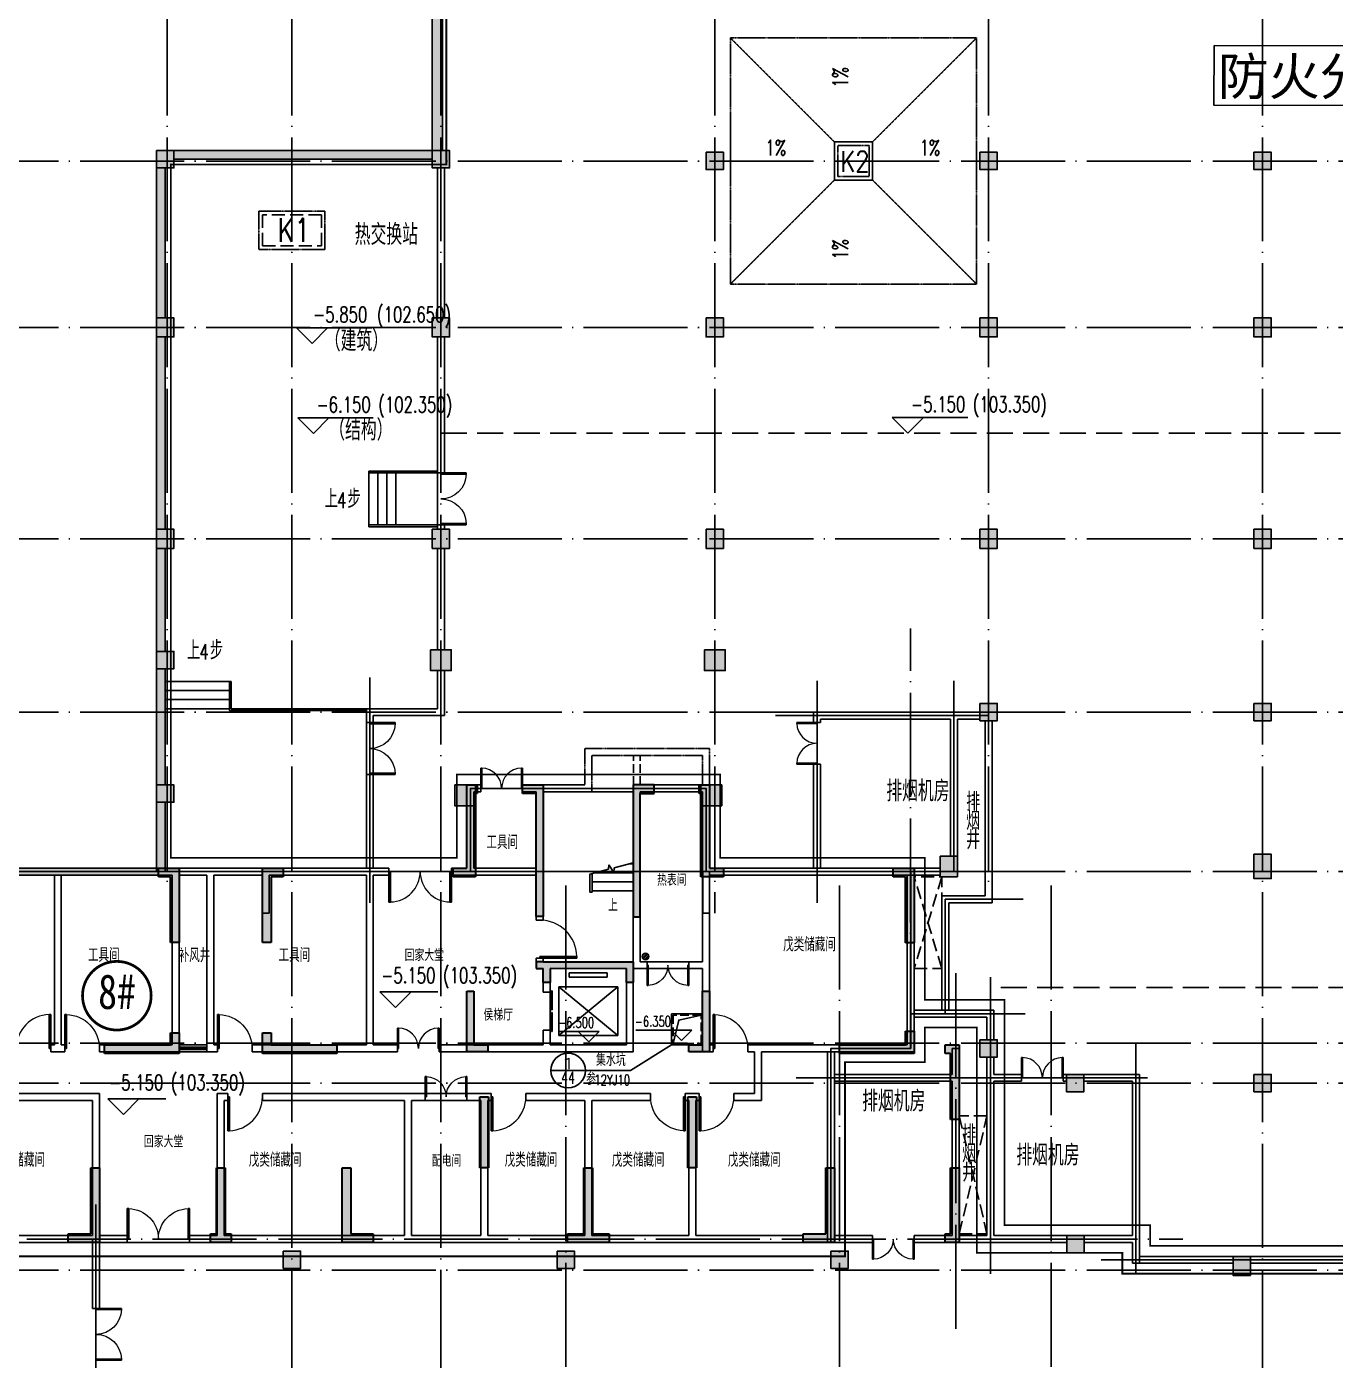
# Model space of a CAD drawing. Extents: x 290727 to 13733020, y 1731457 to 3643100.
# Drawn here: x 515462 to 553212, y 1807224 to 1845699 of the extents above; entities that cross this region are included whole.
import ezdxf
from ezdxf.enums import TextEntityAlignment as Align

# ---------------------------------------------------------------- set-up
doc = ezdxf.new("R2010")
doc.units = 0
doc.header["$LTSCALE"] = 10
doc.linetypes.add('DASH', pattern=[0.35, 0.25, -0.1])
doc.linetypes.add('DOTE', pattern=[2.42, 2, -0.2, 0.02, -0.2])
doc.layers.get('0').update_dxf_attribs({"linetype": 'CONTINUOUS'})
for name, color, linetype in [('-A-车行道路', 8, 'CONTINUOUS'), ('AXIS', 3, 'CONTINUOUS'), ('COLUMN', 9, 'CONTINUOUS'), ('DIM_ELEV', 3, 'CONTINUOUS'), ('DIM_IDEN', 3, 'CONTINUOUS'), ('DIM_SYMB', 3, 'CONTINUOUS'), ('DOTE', 8, 'DOTE'), ('EQUIP_地漏', 7, 'CONTINUOUS'), ('EVTR', 2, 'CONTINUOUS'), ('PUB_HATCH', 8, 'CONTINUOUS'), ('PUB_TEXT', 7, 'CONTINUOUS'), ('STAIR', 2, 'CONTINUOUS'), ('WALL', 255, 'CONTINUOUS'), ('WINDOW', 4, 'CONTINUOUS'), ('主楼楼号', 6, 'CONTINUOUS'), ('作业图', 4, 'CONTINUOUS'), ('回家路线', 4, 'CONTINUOUS'), ('文字', 4, 'CONTINUOUS'), ('防火分区示意线', 4, 'CONTINUOUS'), ('防火分区线', 7, 'CONTINUOUS'), ('防火分区面积', 7, 'CONTINUOUS'), ('集水坑', 181, 'DASH'), ('风井', 211, 'CONTINUOUS')]:
    doc.layers.add(name, color=color, linetype=linetype)
doc.layers.add('DIM_MODI', color=6, linetype='CONTINUOUS', plot=False)
doc.layers.add('S_ConcWall', color=8, linetype='CONTINUOUS', lineweight=35)
doc.layers.add('TEXT', color=7, linetype='CONTINUOUS', lineweight=13)
doc.layers.get('0').off()
doc.styles.add('-黑体', font='simhei.ttf')
doc.styles.add('_HZTXT', font='simplex.shx', dxfattribs={"width": 0.8, "bigfont": 'HZTXT.shx'})
doc.styles.add('_TCH_DIM', font='SIMPLEX', dxfattribs={"bigfont": 'GBCBIG'})
doc.styles.add('_TCH_LABEL', font='COMPLEX', dxfattribs={"bigfont": 'GBCBIG'})
doc.styles.add('HNSJY', font='HNSJY-07', dxfattribs={"width": 0.8, "bigfont": 'HNSJY-HZ'})
doc.styles.add('黑体', font='simhei.ttf', dxfattribs={"width": 0.7})

# ---------------------------------------------------------------- blocks, each defined once
blk = doc.blocks.new('A$C55C93FC2')
at = {"layer": 'DOTE', "linetype": 'DOTE', "ltscale": 150}
for p, q in [((34584.1, 127235.5), (34584.1, 80242.4)), ((38184.1, 127235.5), (38184.1, 12200)), ((42484.1, 127235.5), (42484.1, 12200)), ((50384.1, 127235.5), (50384.1, 79442.4)), ((58284.1, 127235.5), (58284.1, 80242.4)), ((66184.1, 127235.5), (66184.1, 52513.6)), ((10299.5, 101142.4), (107472.3, 101142.4)), ((10299.5, 96342.4), (107472.3, 96342.4)), ((10299.5, 90242.4), (107472.3, 90242.4)), ((10299.5, 85242.4), (107472.3, 85242.4)), ((10299.5, 80642.4), (107484.1, 80642.4)), ((46084.1, 80242.4), (46084.1, 12200)), ((53984.1, 80242.4), (53984.1, 12200)), ((60084.1, 80242.4), (60084.1, 12200)), ((10299.5, 75692.4), (170248.6, 75692.4)), ((10299.5, 74542.4), (107484.1, 74542.4)), ((10299.5, 69142.4), (162348.6, 69142.4))]:
    blk.add_line(p, q, dxfattribs=at)
blk = doc.blocks.new('A$C47EE32D5')
at = {"layer": '集水坑'}
for p, q in [((0, 7100), (3000, 4100)), ((4100, 4100), (7100, 7100)), ((0, 0), (3000, 3000)), ((4100, 3000), (7100, 0))]:
    blk.add_line(p, q, dxfattribs=at)
for points in [[(0, 3000), (0, 7100), (7100, 7100), (7100, 3000)], [(0, 4100), (0, 0), (7100, 0), (7100, 4100)]]:
    blk.add_lwpolyline(points, dxfattribs=at)
at = {"layer": '集水坑', "linetype": 'ByBlock'}
blk.add_lwpolyline([(3000, 4100), (4100, 4100), (4100, 3000), (3000, 3000)], close=True, dxfattribs=at)
at = {"layer": '集水坑', "linetype": 'DASH'}
blk.add_lwpolyline([(3100, 4000), (4000, 4000), (4000, 3100), (3100, 3100)], close=True, dxfattribs=at)
at = {"layer": 'PUB_TEXT', "style": '_TCH_DIM', "width": 0.705882}
for p in [(3392, 5669), (3392, 703)]:
    blk.add_text('1%%%', height=446.2, rotation=90, dxfattribs=at).set_placement(p)
for p in [(1012, 3708), (5456, 3708)]:
    blk.add_text('1%%%', height=446.2, dxfattribs=at).set_placement(p)
at = {"layer": '集水坑', "style": '_HZTXT', "width": 0.8}
blk.add_text('K2', height=600, dxfattribs=at).set_placement((3170, 3237))
blk = doc.blocks.new('A$C45835683')
at = {"layer": '集水坑', "color": 4}
blk.add_lwpolyline([(1100, 1900), (0, 1900), (0, 0), (1100, 0)], close=True, dxfattribs=at)
at = {"layer": '集水坑', "color": 4, "linetype": 'DASH', "ltscale": 150}
blk.add_lwpolyline([(1000, 1800), (100, 1800), (100, 100), (1000, 100)], close=True, dxfattribs=at)
at = {"layer": 'TEXT', "style": '_HZTXT', "width": 0.8}
blk.add_text('K1', height=675, rotation=270, dxfattribs=at).set_placement((221, 1366))
blk = doc.blocks.new('A$C682E2834')
h = blk.add_hatch(color=0)
h.dxf.hatch_style = 1
h.paths.add_polyline_path([(30400, 7900), (30600, 7900), (30600, 7500), (30800, 7500), (30800, 7900), (33000, 7899), (33000, 7500), (33200, 7500), (33200, 7900), (33200, 7900), (33200, 8099), (30600, 8100), (30400, 8100)])
edge = h.paths.add_edge_path(flags=16)
edge.add_line((11800, 7900), (11800, 7500))
h.paths.add_polyline_path([(9600, 7900), (11800, 7900)], flags=17)
h.paths.add_polyline_path([(21425, 250), (21600, 250), (21600, 0), (21175, 0), (21000, 0), (21000, 250), (21175, 250), (21175, 2150), (21425, 2150)])
h.paths.add_polyline_path([(42350, 2149), (42600, 2149), (42600, 0), (42200, 0), (42200, 250), (42350, 250)])
h.paths.add_polyline_path([(42600, 3549), (42350, 3549), (42350, 5450), (42200, 5450), (42200, 5700), (42600, 5700)])
h.paths.add_polyline_path([(40700, 10549), (40700, 10799), (41300, 10799), (41300, 8649), (41050, 8649), (41050, 10549)])
h.paths.add_polyline_path([(39150, 5450), (39150, 5700), (41050, 5700), (41050, 6099), (41300, 6099), (41300, 5450)])
h.paths.add_polyline_path([(35100, 12949), (35100, 13199), (35400, 13199), (35400, 10799), (35800, 10799), (35800, 10549), (35150, 10549), (35150, 12949)])
h.paths.add_polyline_path([(28700, 13200), (28700, 12950), (28650, 12950), (28650, 10550), (28000, 10550), (28000, 10800), (28400, 10800), (28400, 13200)])
h.paths.add_polyline_path([(22750, 8650), (22500, 8650), (22500, 10800), (23100, 10800), (23100, 10550), (22750, 10550)])
h.paths.add_polyline_path([(24650, 5700), (24650, 5450), (22500, 5450), (22500, 6050), (22750, 6050), (22750, 5700)])
h.paths.add_polyline_path([(25700, 250), (25700, 0), (24800, 0), (24800, 2150), (25050, 2150), (25050, 250)])
h.paths.add_polyline_path([(32024, 0), (31300, 0), (31300, 250), (31774, 250), (31775, 2150), (32025, 2150), (32024, 250), (32500, 250), (32500, 0)])
h.paths.add_polyline_path([(29000, 5700), (29000, 5500), (28400, 5500), (28400, 7250), (28600, 7250), (28600, 5700)])
h.paths.add_polyline_path([(34800, 5500), (34800, 5700), (35200, 5700), (35200, 7249), (35400, 7249), (35400, 5500)])
h.paths.add_polyline_path([(30000, 12950), (30000, 13200), (30600, 13200), (30600, 9400), (30400, 9400), (30400, 12950)])
h.paths.add_polyline_path([(33200, 9399), (33400, 9399), (33400, 12949), (33800, 12949), (33800, 13199), (33200, 13199)])
h.paths.add_polyline_path([(38100, 0), (38100, 250), (38750, 250), (38750, 2149), (39000, 2149), (39000, 0)])
h.paths.add_polyline_path([(35025, 2149), (34775, 2149), (34775, 4199), (35025, 4199)])
h.paths.add_polyline_path([(29025, 2150), (28775, 2150), (28775, 4200), (29025, 4200)])
h.paths.add_polyline_path([(1900, 10800), (1900, 10550), (1550, 10550), (1550, 8650), (1300, 8650), (1300, 10800)])
h.paths.add_polyline_path([(3450, 5700), (3450, 5450), (1300, 5450), (1300, 6100), (1550, 6100), (1550, 5700)])
h.paths.add_polyline_path([(20100, 8650), (19850, 8650), (19850, 10550), (19500, 10550), (19500, 10800), (20100, 10800)])
h.paths.add_polyline_path([(13900, 12950), (13900, 13200), (14200, 13200), (14200, 10800), (14600, 10800), (14600, 10550), (13950, 10550), (13950, 12950)])
h.paths.add_polyline_path([(7500, 13200), (7500, 12950), (7450, 12950), (7450, 10550), (6800, 10550), (6800, 10800), (7200, 10800), (7200, 13200)])
h.paths.add_polyline_path([(17950, 5450), (17950, 5700), (19850, 5700), (19850, 6050), (20100, 6050), (20100, 5450)])
h.paths.add_polyline_path([(16900, 0), (16900, 250), (17550, 250), (17550, 2150), (17800, 2150), (17800, 0)])
h.paths.add_polyline_path([(10575, 0), (10100, 0), (10100, 250), (10575, 250), (10575, 2150), (10825, 2150), (10825, 250), (11300, 250), (11300, 0)])
h.paths.add_polyline_path([(400, 5700), (400, 5450), (250, 5450), (250, 3550), (0, 3550), (0, 5700)])
h.paths.add_polyline_path([(400, 250), (400, 0), (0, 0), (0, 2150), (250, 2150), (250, 250)])
h.paths.add_polyline_path([(13600, 5500), (13600, 5700), (14000, 5700), (14000, 7250), (14200, 7250), (14200, 5500)])
h.paths.add_polyline_path([(7800, 5700), (7800, 5500), (7200, 5500), (7200, 7250), (7400, 7250), (7400, 5700)])
h.paths.add_polyline_path([(12600, 13200), (12600, 12950), (12200, 12950), (12200, 9400), (12000, 9400), (12000, 13200)])
h.paths.add_polyline_path([(9200, 9400), (9200, 12950), (8800, 12950), (8800, 13200), (9400, 13200), (9400, 9400)])
h.paths.add_polyline_path([(4500, 250), (4500, 0), (3600, 0), (3600, 2150), (3850, 2150), (3850, 250)])
h.paths.add_polyline_path([(7825, 2150), (7575, 2150), (7575, 4200), (7825, 4200)])
h.paths.add_polyline_path([(13825, 2150), (13575, 2150), (13575, 4200), (13825, 4200)])
edge = h.paths.add_edge_path()
edge.add_line((12000, 8100), (12200, 8100))
edge.add_line((12200, 8100), (12200, 7900))
edge.add_line((12200, 7900), (12000, 7900))
edge.add_line((9400, 8100), (9200, 8100))
edge.add_line((9200, 8100), (9200, 7900))
edge.add_line((9200, 7900), (9400, 7900))
edge.add_line((9400, 7900), (9400, 7500))
edge.add_line((9400, 7500), (9600, 7500))
edge.add_line((9600, 7500), (9600, 7900))
edge.add_line((12000, 8100), (9400, 8100))
edge.add_line((11800, 7500), (12000, 7500))
edge.add_line((12000, 7500), (12000, 7900))
at = {"layer": 'S_ConcWall', "color": 0, "lineweight": 35, "ltscale": 1}
for p, q in [((28400, 10800), (28400, 13200)), ((28400, 13200), (28700, 13200)), ((28700, 13200), (28700, 12950)), ((30000, 13200), (30600, 13200)), ((30000, 12950), (30000, 13200)), ((30600, 13200), (30600, 9400)), ((33800, 13199), (33200, 13199)), ((33200, 13199), (33200, 9399)), ((33800, 12949), (33800, 13199)), ((35100, 13199), (35400, 13199)), ((35100, 12949), (35100, 13199)), ((35400, 13199), (35400, 10799)), ((28700, 12950), (28650, 12950)), ((28650, 12950), (28650, 10550)), ((30400, 12950), (30000, 12950)), ((30400, 9400), (30400, 12950)), ((33400, 9399), (33400, 12949)), ((33400, 12949), (33800, 12949)), ((35150, 12949), (35100, 12949)), ((35150, 10549), (35150, 12949)), ((19500, 10550), (19500, 10800)), ((19500, 10800), (20100, 10800)), ((20100, 10800), (20100, 8650)), ((22500, 8650), (22500, 10800)), ((22500, 10800), (23100, 10800)), ((23100, 10800), (23100, 10550)), ((28000, 10550), (28000, 10800)), ((28000, 10800), (28400, 10800)), ((35400, 10799), (35800, 10799)), ((35800, 10799), (35800, 10549)), ((40700, 10799), (41300, 10799)), ((40700, 10549), (40700, 10799)), ((41300, 10799), (41300, 8649)), ((19850, 10550), (19500, 10550)), ((19850, 8650), (19850, 10550)), ((23100, 10550), (22750, 10550)), ((22750, 10550), (22750, 8650)), ((28650, 10550), (28000, 10550)), ((35800, 10549), (35150, 10549)), ((41050, 10549), (40700, 10549)), ((41050, 8649), (41050, 10549)), ((30600, 9400), (30400, 9400)), ((33200, 9399), (33400, 9399)), ((20100, 8650), (19850, 8650)), ((22750, 8650), (22500, 8650)), ((41300, 8649), (41050, 8649)), ((30600, 8100), (33200, 8099)), ((33200, 8099), (33200, 7900)), ((30600, 7500), (30600, 7900)), ((33000, 7899), (30800, 7900)), ((30800, 7900), (30800, 7500)), ((33000, 7500), (33000, 7899)), ((33200, 7900), (33200, 7500)), ((30800, 7500), (30600, 7500)), ((33200, 7500), (33000, 7500)), ((28400, 5500), (28400, 7250)), ((28400, 7250), (28600, 7250)), ((28600, 7250), (28600, 5700)), ((35200, 5700), (35200, 7249)), ((35200, 7249), (35400, 7249)), ((35400, 7249), (35400, 5500)), ((19850, 5700), (19850, 6050)), ((19850, 6050), (20100, 6050)), ((20100, 6050), (20100, 5450)), ((22500, 5450), (22500, 6050)), ((22500, 6050), (22750, 6050)), ((22750, 6050), (22750, 5700)), ((41050, 5700), (41050, 6099)), ((41050, 6099), (41300, 6099)), ((41300, 6099), (41300, 5450)), ((17950, 5700), (19850, 5700)), ((17950, 5450), (17950, 5700)), ((20100, 5450), (17950, 5450)), ((24650, 5450), (22500, 5450)), ((22750, 5700), (24650, 5700)), ((24650, 5700), (24650, 5450)), ((29000, 5500), (28400, 5500)), ((28600, 5700), (29000, 5700)), ((29000, 5700), (29000, 5500)), ((34800, 5700), (35200, 5700)), ((34800, 5500), (34800, 5700)), ((35400, 5500), (34800, 5500)), ((39150, 5700), (41050, 5700)), ((39150, 5450), (39150, 5700)), ((41300, 5450), (39150, 5450)), ((42200, 5450), (42200, 5700)), ((42200, 5700), (42600, 5700)), ((42350, 5450), (42200, 5450)), ((42350, 3549), (42350, 5450)), ((42600, 5700), (42600, 3549)), ((28775, 2150), (28775, 4200)), ((28775, 4200), (29025, 4200)), ((29025, 4200), (29025, 2150)), ((34775, 2149), (34775, 4199)), ((34775, 4199), (35025, 4199)), ((35025, 4199), (35025, 2149)), ((42600, 3549), (42350, 3549)), ((17550, 250), (17550, 2150)), ((17550, 2150), (17800, 2150)), ((17800, 2150), (17800, 0)), ((21175, 250), (21175, 2150)), ((21175, 2150), (21425, 2150)), ((21425, 2150), (21425, 250)), ((24800, 0), (24800, 2150)), ((24800, 2150), (25050, 2150)), ((25050, 2150), (25050, 250)), ((29025, 2150), (28775, 2150)), ((31774, 250), (31775, 2150)), ((31775, 2150), (32025, 2150)), ((32025, 2150), (32024, 250)), ((35025, 2149), (34775, 2149)), ((38750, 250), (38750, 2149)), ((38750, 2149), (39000, 2149)), ((39000, 2149), (39000, 0)), ((42350, 250), (42350, 2149)), ((42350, 2149), (42600, 2149)), ((42600, 2149), (42600, 0)), ((16900, 250), (17550, 250)), ((16900, 0), (16900, 250)), ((17800, 0), (16900, 0)), ((21000, 0), (21000, 250)), ((21000, 250), (21175, 250)), ((21175, 0), (21000, 0)), ((21600, 0), (21175, 0)), ((21425, 250), (21600, 250)), ((21600, 250), (21600, 0)), ((25700, 0), (24800, 0)), ((25050, 250), (25700, 250)), ((25700, 250), (25700, 0)), ((31300, 0), (31300, 250)), ((31300, 250), (31774, 250)), ((32024, 0), (31300, 0)), ((32024, 250), (32500, 250)), ((32500, 0), (32024, 0)), ((32500, 250), (32500, 0)), ((38100, 250), (38750, 250)), ((38100, 0), (38100, 250)), ((39000, 0), (38100, 0)), ((42200, 0), (42200, 250)), ((42200, 250), (42350, 250)), ((42600, 0), (42200, 0))]:
    blk.add_line(p, q, dxfattribs=at)
at = {"layer": 'S_ConcWall', "color": 0}
for p, q in [((30600, 8100), (30400, 8100)), ((30400, 8100), (30400, 7900)), ((30400, 7900), (30600, 7900))]:
    blk.add_line(p, q, dxfattribs=at)
blk = doc.blocks.new('A$C71BC4E5A')
at = {"layer": 'DIM_SYMB'}
blk.add_lwpolyline([(-525, 2010, 0, 0, 0), (-525, 2360, 80, 0, 0), (-525, 2660, 0, 0, 0)], format="xyseb", dxfattribs=at)
at = {"layer": 'STAIR'}
for p, q in [((-612, 2767), (-1150, 2625)), ((-611, 2894), (-612, 2767)), ((-458, 2673), (-611, 2894)), ((-457, 2808), (-458, 2673)), ((100, 2955), (-457, 2808)), ((-33, 2920), (100, 2920)), ((100, 2140), (100, 2955)), ((-1150, 2140), (-1150, 2625)), ((-1150, 2110), (-1150, 2625)), ((-1090, 2110), (-1090, 2641)), ((-1090, 2400), (100, 2400)), ((-1017, 2660), (100, 2660)), ((-1150, 2110), (-1090, 2110)), ((-1090, 2140), (100, 2140))]:
    blk.add_line(p, q, dxfattribs=at)
at = {"layer": 'PUB_TEXT', "style": '_TCH_DIM'}
blk.add_text('上', height=357, dxfattribs=at).set_placement((-629, 1555))
blk = doc.blocks.new('$TwtSys$00000141')
for p, q in [((-94, 8), (-10, 92)), ((-94, 8), (-10, 92)), ((-87, -35), (35, 87)), ((-87, -35), (35, 87)), ((-66, -66), (66, 66)), ((-66, -66), (66, 66)), ((-32, -87), (88, 33)), ((-32, -87), (88, 33)), ((11, -92), (92, -11)), ((11, -92), (92, -11))]:
    blk.add_line(p, q)
blk.add_circle((0, 0), 94)
blk.add_circle((0, 0), 94)
blk = doc.blocks.new('$DorLib2D$00000127')
at = {"color": 0, "linetype": 'Continuous'}
for p, q in [((-0.033, 0.795, -93.75), (-0.533, 0.795, -93.75)), ((-0.533, 0.795, -93.75), (-0.533, 0.69, -93.75)), ((-0.033, 0.795, -93.75), (-0.033, 0.69, -93.75)), ((0.033, 0.795, -93.75), (0.033, 0.69, -93.75)), ((0.533, 0.795, -93.75), (0.033, 0.795, -93.75)), ((0.533, 0.795, -93.75), (0.533, 0.69, -93.75)), ((-0.033, 0.69, -93.75), (-0.533, 0.69, -93.75)), ((0.5, 0.5, -93.75), (-0.5, 0.5, -93.75)), ((0.533, 0.69, -93.75), (0.033, 0.69, -93.75))]:
    blk.add_line(p, q, dxfattribs=at)
blk = doc.blocks.new('$DorLib2D$00000002')
for p, q in [((-0.5, 0), (-0.5, 0.4875)), ((-0.475, 0.4875), (-0.5, 0.4875)), ((-0.475, 0), (-0.475, 0.4875)), ((0.475, 0), (0.475, 0.4875)), ((0.475, 0.4875), (0.5, 0.4875)), ((0.5, 0), (0.5, 0.4875)), ((-0.5, 0), (-0.475, 0)), ((0.5, 0), (0.475, 0))]:
    blk.add_line(p, q)
at = {"lineweight": 13}
for centre, start, end in [((-0.4875, 0), 0, 88.53072), ((0.4875, 0), 91.46928, 180)]:
    blk.add_arc(centre, 0.4875, start, end, dxfattribs=at)
blk = doc.blocks.new('$DorLib2D$00000001')
for p, q in [((0.45, 0.975), (0.5, 0.975)), ((0.45, 0), (0.45, 0.975)), ((0.5, 0), (0.5, 0.975)), ((0.5, 0), (0.45, 0))]:
    blk.add_line(p, q)
at = {"lineweight": 13}
blk.add_arc((0.475, 0), 0.975, 91.4693, 180, dxfattribs=at)
blk = doc.blocks.new('$WINLIB2D$00000039')
at = {"color": 0}
for points in [[(-0.5, 0.5), (-0.5, -0.5)], [(0.5, 0.5), (-0.5, 0.5)], [(0.5, -0.5), (0.5, 0.5)], [(-0.5, 0.167), (0.5, 0.167)], [(-0.452, -0.167), (-0.5, 0.084)], [(-0.384, -0.167), (-0.448, 0.167)], [(-0.316, -0.167), (-0.38, 0.167)], [(-0.248, -0.167), (-0.312, 0.167)], [(-0.18, -0.167), (-0.244, 0.167)], [(-0.112, -0.167), (-0.176, 0.167)], [(-0.044, -0.167), (-0.108, 0.167)], [(0.024, -0.167), (-0.04, 0.167)], [(0.092, -0.167), (0.028, 0.167)], [(0.16, -0.167), (0.096, 0.167)], [(0.228, -0.167), (0.164, 0.167)], [(0.296, -0.167), (0.232, 0.167)], [(0.364, -0.167), (0.3, 0.167)], [(0.432, -0.167), (0.368, 0.167)], [(0.5, -0.167), (0.436, 0.167)], [(-0.5, -0.167), (0.5, -0.167)], [(0.5, -0.5), (-0.5, -0.5)]]:
    blk.add_lwpolyline(points, dxfattribs=at)
blk = doc.blocks.new('A$C26CF02E8')
at = {"layer": '风井', "linetype": 'DASH', "ltscale": 150}
for p, q in [((51315, 78715), (50515, 81365)), ((51315, 81365), (50515, 78715)), ((51815, 74465), (52615, 71065)), ((51815, 71065), (52615, 74465))]:
    blk.add_line(p, q, dxfattribs=at)
at = {"layer": '风井', "linetype": 'DASH', "ltscale": 150, "flags": 128}
for points in [[(50515, 78715), (51315, 78715), (51315, 81365), (50515, 81365)], [(51815, 71065), (52615, 71065), (52615, 74465), (51815, 74465)]]:
    blk.add_lwpolyline(points, close=True, dxfattribs=at)
blk = doc.blocks.new('_FZH')
blk.add_lwpolyline([(-0.5, -0.5), (0.5, -0.5), (0.5, 0.5), (-0.5, 0.5)], close=True)
at = {"layer": 'PUB_HATCH'}
blk.add_solid([(-0.5, -0.5), (0.5, -0.5), (-0.5, 0.5), (0.5, 0.5)], dxfattribs=at)
blk = doc.blocks.new('车库建筑作业图')
h = blk.add_hatch(color=256)
h.dxf.hatch_style = 1
h.paths.add_polyline_path([(514362, 2207180), (519262, 2207180), (519262, 2206980), (514362, 2206980)])
h.paths.add_polyline_path([(512362, 2209580), (513662, 2209580), (513662, 2209380), (512362, 2209380)])
h.paths.add_polyline_path([(511762, 2210430), (506962, 2210430), (506962, 2210630), (511762, 2210630)])
h.paths.add_polyline_path([(511962, 2210630), (511762, 2210630), (511762, 2209580), (511962, 2209580)])
h.paths.add_polyline_path([(507162, 2210430), (506962, 2210430), (506962, 2209580), (507162, 2209580)])
h.paths.add_polyline_path([(501662, 2207180), (506562, 2207180), (506562, 2206980), (501662, 2206980)])
h.paths.add_polyline_path([(501062, 2205030), (501262, 2205030), (501262, 2202480), (501062, 2202480)])
at = {"layer": 'PUB_HATCH', "linetype": 'Continuous'}
for points in [[(527162, 2227880), (527462, 2227880), (527462, 2232130), (527162, 2232130)], [(519712, 2227880), (519712, 2227630), (527162, 2227630), (527162, 2227880)], [(519212, 2223055), (519462, 2223055), (519462, 2227380), (519212, 2227380)], [(519212, 2216955), (519462, 2216955), (519462, 2222505), (519212, 2222505)], [(519212, 2213230), (519212, 2213430), (519462, 2213430), (519462, 2216405), (519212, 2216405), (519212, 2213230)], [(519212, 2209330), (519212, 2209580), (519462, 2209580), (519462, 2212930), (519212, 2212930), (519212, 2213230), (519212, 2213230), (519212, 2209330)], [(519462, 2209080), (519212, 2209080), (519212, 2209330), (519212, 2209330), (519212, 2207080), (519462, 2207080)]]:
    blk.add_hatch(color=256, dxfattribs=at).paths.add_polyline_path(points)
at = {"layer": '-A-车行道路', "linetype": 'DASH', "ltscale": 300}
for points in [[(527412, 2219730), (585712, 2219730)], [(543562, 2203737), (585712, 2203737)]]:
    blk.add_lwpolyline(points, dxfattribs=at)
for points in [[(514362, 2207180), (519262, 2207180), (519262, 2206980), (514362, 2206980)], [(534062, 2202980), (534062, 2202080), (534962, 2202080), (534962, 2202980)]]:
    blk.add_lwpolyline(points, close=True)
blk.add_lwpolyline([(534917, 2202935), (534274, 2202796), (534107, 2202125)])
at = {"layer": 'AXIS'}
blk.add_line((543716, 2207080), (545216, 2207080), dxfattribs=at)
at = {"layer": 'DIM_ELEV'}
for p, q in [((523694, 2222319), (523244, 2222769)), ((523244, 2222769), (525419, 2222769)), ((523694, 2222319), (524144, 2222769)), ((523732, 2219721), (523282, 2220171)), ((523282, 2220171), (525457, 2220171)), ((523732, 2219721), (524182, 2220171)), ((540883, 2219730), (540433, 2220180)), ((540433, 2220180), (542608, 2220180)), ((540883, 2219730), (541333, 2220180)), ((526103, 2203162), (525653, 2203612)), ((525653, 2203612), (527325, 2203612)), ((526103, 2203162), (526553, 2203612)), ((531975, 2202470), (530820, 2202470)), ((531675, 2202170), (531375, 2202470)), ((531675, 2202170), (531975, 2202470)), ((534652, 2202504), (533034, 2202504)), ((534352, 2202204), (534052, 2202504)), ((534352, 2202204), (534652, 2202504)), ((518252, 2200071), (517802, 2200521)), ((517802, 2200521), (519474, 2200521)), ((518252, 2200071), (518702, 2200521))]:
    blk.add_line(p, q, dxfattribs=at)
at = {"layer": 'DIM_IDEN'}
for p, q in [((534062, 2202080), (532883, 2201340)), ((531579, 2201340), (530579, 2201340)), ((532883, 2201340), (531579, 2201340))]:
    blk.add_line(p, q, dxfattribs=at)
for centre, radius in [((534062, 2202080), 0), ((531079, 2201340), 500)]:
    blk.add_circle(centre, radius, dxfattribs=at)
at = {"layer": 'DIM_MODI', "linetype": 'Continuous'}
for p, q in [((527162, 2227880), (527162, 2236130)), ((519212, 2207180), (519212, 2227880)), ((519212, 2227880), (527162, 2227880)), ((513962, 2207180), (519212, 2207180))]:
    blk.add_line(p, q, dxfattribs=at)
at = {"layer": 'DIM_SYMB', "linetype": 'Continuous'}
for points in [[(525162, 2217830, 0, 0, 0), (525662, 2217830, 120, 0, 0), (526112, 2217830, 0, 0, 0)], [(520562, 2213038, 0, 0, 0), (520562, 2212230, 120, 0, 0), (520562, 2211780, 0, 0, 0)]]:
    blk.add_lwpolyline(points, format="xyseb", dxfattribs=at)
at = {"layer": 'DOTE', "ltscale": 150}
for p, q in [((540962, 2201980), (540962, 2214091)), ((500179, 2207080), (545394, 2207080)), ((542262, 2193887), (542262, 2204223)), ((497313, 2196480), (548818, 2196480))]:
    blk.add_line(p, q, dxfattribs=at)
at = {"layer": 'DOTE', "linetype": 'Continuous', "ltscale": 150}
for p, q in [((525361, 2206180), (525361, 2212680)), ((538262, 2206180), (538262, 2212580)), ((542212, 2207080), (542212, 2212580)), ((543212, 2211580), (537062, 2211580)), ((544212, 2206280), (541962, 2206280)), ((541962, 2202980), (541962, 2206280)), ((543262, 2195480), (543262, 2204035)), ((544262, 2202980), (540962, 2202980)), ((547462, 2195480), (547462, 2202130)), ((547794, 2201130), (537662, 2201130)), ((517462, 2190980), (517462, 2197480)), ((583661, 2195880), (546462, 2195880))]:
    blk.add_line(p, q, dxfattribs=at)
at = {"layer": 'EVTR'}
for p, q in [((531112, 2204155), (531112, 2204030)), ((532212, 2204155), (531112, 2204155)), ((531112, 2204030), (532212, 2204030)), ((532212, 2204030), (532212, 2204155)), ((532512, 2203755), (530812, 2203755)), ((530812, 2203755), (530812, 2202355)), ((532512, 2203755), (530812, 2202355)), ((530812, 2203755), (532512, 2202355)), ((532512, 2202355), (532512, 2203755)), ((530812, 2202355), (532512, 2202355))]:
    blk.add_line(p, q, dxfattribs=at)
at = {"layer": 'STAIR'}
for p, q in [((525332, 2218630), (525332, 2217030)), ((525332, 2218580), (525332, 2217080)), ((525592, 2218580), (525592, 2217080)), ((525852, 2218580), (525852, 2217080)), ((526112, 2218580), (526112, 2217080)), ((521312, 2212560), (519462, 2212560)), ((521362, 2212560), (519462, 2212560)), ((521312, 2212300), (519462, 2212300)), ((521312, 2212040), (519462, 2212040)), ((521312, 2211780), (519462, 2211780))]:
    blk.add_line(p, q, dxfattribs=at)
at = {"layer": 'STAIR', "flags": 128}
for points in [[(527312, 2218630), (525332, 2218630)], [(527312, 2218580), (525332, 2218580)], [(527312, 2217080), (525332, 2217080)], [(527312, 2217030), (525332, 2217030)], [(525261, 2211730), (521312, 2211730), (521312, 2212560)], [(525261, 2211780), (521362, 2211780), (521362, 2212560)]]:
    blk.add_lwpolyline(points, dxfattribs=at)
at = {"layer": 'WALL', "linetype": 'Continuous'}
for p, q in [((527162, 2232130), (527162, 2227880)), ((527462, 2232130), (527462, 2227880)), ((527162, 2227880), (519712, 2227880)), ((519212, 2227380), (519212, 2223055)), ((519462, 2227380), (519462, 2223055)), ((527162, 2227630), (519712, 2227630)), ((527312, 2227380), (527312, 2223055)), ((527512, 2227380), (527512, 2223055)), ((519212, 2222505), (519212, 2216955)), ((519462, 2222505), (519462, 2216955)), ((527312, 2222505), (527312, 2218580)), ((527512, 2218580), (527512, 2222505)), ((527312, 2218580), (527512, 2218580)), ((527512, 2217080), (527312, 2217080)), ((527312, 2217080), (527312, 2216955)), ((527512, 2216955), (527512, 2217080)), ((519212, 2216405), (519212, 2213230)), ((519462, 2216405), (519462, 2213430)), ((527312, 2216405), (527312, 2213480)), ((527512, 2216405), (527512, 2213480)), ((519212, 2213230), (519212, 2209330)), ((519462, 2212930), (519462, 2209580)), ((527312, 2212880), (527312, 2211780)), ((527512, 2212880), (527512, 2211580)), ((525261, 2211780), (525261, 2211380)), ((527312, 2211780), (525261, 2211780)), ((525461, 2211380), (525461, 2211580)), ((527512, 2211580), (525461, 2211580)), ((538162, 2211680), (538162, 2211380)), ((538162, 2211680), (542212, 2211680)), ((542212, 2211680), (542962, 2211680)), ((525261, 2211380), (525461, 2211380)), ((538162, 2211380), (538362, 2211380)), ((538362, 2211380), (538362, 2211480)), ((538362, 2211480), (542112, 2211480)), ((542112, 2211480), (542112, 2207529)), ((542312, 2211480), (542312, 2207529)), ((542312, 2211480), (542962, 2211480)), ((543112, 2211430), (543112, 2206380)), ((543312, 2211430), (543312, 2206180)), ((538362, 2210180), (538162, 2210180)), ((538162, 2210180), (538162, 2207180)), ((538362, 2207180), (538362, 2210180)), ((525461, 2209880), (525261, 2209880)), ((525261, 2209880), (525261, 2207180)), ((525461, 2207180), (525461, 2209880)), ((519212, 2209330), (519212, 2207080)), ((519462, 2209080), (519462, 2207080)), ((519462, 2207080), (519212, 2207080)), ((525261, 2207180), (525461, 2207180)), ((534963, 2207080), (534963, 2205880)), ((535163, 2207080), (534963, 2207080)), ((535163, 2207080), (535163, 2205880)), ((538162, 2207180), (538362, 2207180)), ((541812, 2207180), (540962, 2207180)), ((540962, 2206980), (540962, 2207180)), ((541812, 2206980), (540962, 2206980)), ((543112, 2206380), (541862, 2206380)), ((541862, 2206380), (541862, 2203080)), ((543312, 2206180), (542062, 2206180)), ((542062, 2206180), (542062, 2203080)), ((535163, 2205880), (534963, 2205880)), ((541062, 2203080), (541962, 2203080)), ((541062, 2203080), (541062, 2202880)), ((541962, 2203080), (543362, 2203080)), ((543362, 2203080), (543362, 2202230)), ((541062, 2202880), (541962, 2202880)), ((541962, 2202880), (543162, 2202880)), ((543162, 2202880), (543162, 2202230)), ((542162, 2201980), (542162, 2201230)), ((542362, 2201980), (542162, 2201980)), ((542362, 2201980), (542362, 2201130)), ((538562, 2201880), (538562, 2201130)), ((538762, 2201880), (538562, 2201880)), ((538762, 2201880), (538762, 2201230)), ((543162, 2201730), (543162, 2201130)), ((543362, 2201730), (543362, 2201230)), ((538762, 2201230), (542162, 2201230)), ((544162, 2201230), (543362, 2201230)), ((544162, 2201030), (544162, 2201230)), ((545462, 2201230), (545362, 2201230)), ((545362, 2201230), (545362, 2201030)), ((545962, 2201230), (547562, 2201230)), ((547562, 2201230), (547562, 2196480)), ((538562, 2201130), (538562, 2196380)), ((538762, 2201030), (542162, 2201030)), ((538762, 2201030), (538762, 2196580)), ((542162, 2201030), (542162, 2196580)), ((542362, 2201130), (542362, 2196580)), ((543162, 2201130), (543162, 2196580)), ((543362, 2201030), (544162, 2201030)), ((543362, 2201030), (543362, 2196580)), ((545362, 2201030), (545462, 2201030)), ((545962, 2201030), (547362, 2201030)), ((547362, 2201030), (547362, 2196580)), ((539862, 2196580), (538762, 2196580)), ((539862, 2196380), (539862, 2196580)), ((542162, 2196580), (541062, 2196580)), ((541062, 2196580), (541062, 2196380)), ((542362, 2196580), (543162, 2196580)), ((543362, 2196580), (545466, 2196580)), ((545966, 2196580), (547362, 2196580)), ((517362, 2196480), (517362, 2194480)), ((517562, 2196480), (517362, 2196480)), ((517562, 2194480), (517562, 2196480)), ((538562, 2196380), (539862, 2196380)), ((541062, 2196380), (542262, 2196380)), ((542262, 2196380), (543262, 2196380)), ((543262, 2196380), (545466, 2196380)), ((545966, 2196380), (547362, 2196380)), ((547362, 2196380), (547362, 2195780)), ((547562, 2196480), (547562, 2195780)), ((547562, 2195780), (547362, 2195780)), ((550262, 2195980), (547562, 2195980)), ((550262, 2195780), (547562, 2195780)), ((555762, 2195980), (550762, 2195980)), ((555762, 2195780), (550762, 2195780)), ((517362, 2194480), (517562, 2194480))]:
    blk.add_line(p, q, dxfattribs=at)
at = {"layer": 'WALL', "linetype": 'DASH'}
for p, q in [((531562, 2210630), (531562, 2209580)), ((535162, 2210630), (531562, 2210630)), ((531762, 2210430), (531762, 2209580)), ((534962, 2210430), (531762, 2210430)), ((534962, 2209580), (534962, 2210430)), ((535162, 2209480), (535162, 2210630))]:
    blk.add_line(p, q, dxfattribs=at)
at = {"layer": 'WALL'}
for p, q in [((528162, 2207180), (528162, 2209580)), ((528563, 2209580), (528162, 2209580)), ((528362, 2207180), (528362, 2209380)), ((528362, 2209380), (528563, 2209380)), ((528563, 2209380), (528563, 2209580)), ((530262, 2209580), (529763, 2209580)), ((529763, 2209580), (529763, 2209380)), ((529763, 2209380), (530162, 2209380)), ((530162, 2209380), (530162, 2207180)), ((531562, 2209580), (530262, 2209580)), ((530362, 2209380), (530362, 2207080)), ((531662, 2209380), (530362, 2209380)), ((531662, 2209380), (531762, 2209380)), ((531762, 2209380), (531762, 2209580)), ((533062, 2209580), (532962, 2209580)), ((532962, 2209580), (532962, 2209380)), ((532962, 2209380), (532962, 2204480)), ((533062, 2209580), (534962, 2209580)), ((533162, 2209380), (533162, 2204480)), ((533162, 2209380), (534962, 2209380)), ((534962, 2209380), (534962, 2207080)), ((535162, 2209480), (535162, 2207180)), ((516262, 2206980), (513762, 2206980)), ((516362, 2207180), (513962, 2207180)), ((516262, 2202080), (516262, 2206980)), ((519762, 2207180), (516362, 2207180)), ((519662, 2206980), (516462, 2206980)), ((516462, 2202080), (516462, 2206980)), ((519662, 2206980), (519662, 2202080)), ((519762, 2207180), (520762, 2207180)), ((519862, 2206980), (519862, 2202080)), ((519862, 2206980), (520662, 2206980)), ((520662, 2206980), (520662, 2202080)), ((522362, 2207180), (520762, 2207180)), ((520862, 2206980), (520862, 2202080)), ((522262, 2206980), (520862, 2206980)), ((522262, 2205880), (522262, 2206980)), ((522362, 2207180), (525362, 2207180)), ((522462, 2205880), (522462, 2206980)), ((522462, 2206980), (525262, 2206980)), ((525262, 2202080), (525262, 2206980)), ((525913, 2207180), (525362, 2207180)), ((525462, 2206980), (525913, 2206980)), ((525462, 2202080), (525462, 2206980)), ((525913, 2206980), (525913, 2207180)), ((528162, 2207180), (527713, 2207180)), ((527713, 2207180), (527713, 2206980)), ((527713, 2206980), (528262, 2206980)), ((528262, 2206980), (530162, 2206980)), ((528362, 2207180), (530162, 2207180)), ((530162, 2206980), (530162, 2205680)), ((530362, 2205680), (530362, 2207080)), ((534962, 2207080), (534962, 2204480)), ((535162, 2207180), (540962, 2207180)), ((535162, 2206980), (540962, 2206980)), ((535162, 2206980), (535162, 2204380)), ((540862, 2206980), (540862, 2202980)), ((541062, 2206980), (540862, 2206980)), ((540962, 2207180), (540962, 2206980)), ((541062, 2206980), (541062, 2202980)), ((522262, 2205880), (522462, 2205880)), ((530162, 2205680), (530362, 2205680)), ((530362, 2204580), (530162, 2204580)), ((530162, 2204580), (530162, 2204280)), ((530162, 2204280), (530362, 2204280)), ((530362, 2204480), (530362, 2204580)), ((530362, 2204480), (530462, 2204480)), ((530362, 2204280), (530362, 2203605)), ((530462, 2204480), (532862, 2204480)), ((530562, 2203605), (530562, 2204280)), ((530562, 2204280), (532762, 2204280)), ((532762, 2204280), (532762, 2202080)), ((532862, 2204480), (532962, 2204480)), ((532962, 2204280), (532962, 2201880)), ((532962, 2204280), (533062, 2204280)), ((533062, 2204280), (533362, 2204280)), ((533362, 2204480), (533162, 2204480)), ((533362, 2204280), (533362, 2204480)), ((534962, 2204480), (534562, 2204480)), ((534562, 2204480), (534562, 2204280)), ((534562, 2204280), (534962, 2204280)), ((534962, 2201880), (534962, 2204280)), ((535162, 2202080), (535162, 2204380)), ((530362, 2203605), (530562, 2203605)), ((540863, 2202980), (540862, 2202080)), ((541063, 2202980), (541062, 2201880)), ((530562, 2202505), (530362, 2202505)), ((530362, 2202505), (530362, 2202080)), ((530562, 2202080), (530562, 2202505)), ((516262, 2202080), (516162, 2202080)), ((516162, 2202080), (516162, 2201880)), ((516562, 2202080), (516462, 2202080)), ((516562, 2201880), (516562, 2202080)), ((519662, 2202080), (517562, 2202080)), ((517562, 2202080), (517562, 2201880)), ((519862, 2201880), (519862, 2202080)), ((520662, 2202080), (520662, 2201880)), ((520963, 2202080), (520862, 2202080)), ((520963, 2201880), (520963, 2202080)), ((525262, 2202080), (521963, 2202080)), ((521963, 2202080), (521963, 2201880)), ((526162, 2202080), (525462, 2202080)), ((526162, 2201880), (526162, 2202080)), ((530362, 2202080), (527362, 2202080)), ((527362, 2202080), (527362, 2201880)), ((530562, 2202080), (532762, 2202080)), ((535262, 2202080), (535162, 2202080)), ((535262, 2201880), (535262, 2202080)), ((536562, 2202080), (536262, 2202080)), ((536262, 2202080), (536262, 2201880)), ((536562, 2202080), (538662, 2202080)), ((538662, 2202080), (540862, 2202080)), ((516162, 2201880), (516362, 2201880)), ((516362, 2201880), (516562, 2201880)), ((517562, 2201880), (519762, 2201880)), ((519762, 2201880), (519862, 2201880)), ((520662, 2201880), (520762, 2201880)), ((520762, 2201880), (520963, 2201880)), ((521963, 2201880), (525362, 2201880)), ((525362, 2201880), (526162, 2201880)), ((527362, 2201880), (530462, 2201880)), ((530462, 2201880), (532962, 2201880)), ((534962, 2201880), (535262, 2201880)), ((536262, 2201880), (536462, 2201880)), ((536462, 2201880), (536462, 2200680)), ((536662, 2201880), (536662, 2200480)), ((536662, 2201880), (538562, 2201880)), ((538562, 2196480), (538562, 2201880)), ((538762, 2201880), (541062, 2201880)), ((538762, 2196480), (538762, 2201880)), ((517562, 2200680), (514662, 2200680)), ((514662, 2200480), (517362, 2200480)), ((517362, 2196580), (517362, 2200480)), ((517562, 2196580), (517562, 2200680)), ((520962, 2196580), (520962, 2200680)), ((521262, 2200680), (520962, 2200680)), ((521162, 2196580), (521162, 2200480)), ((521162, 2200480), (521262, 2200480)), ((521262, 2200480), (521262, 2200680)), ((526462, 2200680), (522262, 2200680)), ((522262, 2200680), (522262, 2200480)), ((522262, 2200480), (526362, 2200480)), ((526362, 2196580), (526362, 2200480)), ((526962, 2200680), (526462, 2200680)), ((526562, 2196580), (526562, 2200480)), ((526562, 2200480), (526962, 2200480)), ((526962, 2200480), (526962, 2200680)), ((528662, 2200680), (528162, 2200680)), ((528162, 2200680), (528162, 2200480)), ((528162, 2200480), (528562, 2200480)), ((528562, 2196580), (528562, 2200480)), ((528862, 2200680), (528662, 2200680)), ((528762, 2196580), (528762, 2200480)), ((528762, 2200480), (528862, 2200480)), ((528862, 2200480), (528862, 2200680)), ((531662, 2200680), (529862, 2200680)), ((529862, 2200680), (529862, 2200480)), ((529862, 2200480), (531562, 2200480)), ((531562, 2196580), (531562, 2200480)), ((533462, 2200680), (531662, 2200680)), ((531762, 2196580), (531762, 2200480)), ((531762, 2200480), (533462, 2200480)), ((533462, 2200480), (533462, 2200680)), ((534662, 2200680), (534462, 2200680)), ((534462, 2200680), (534462, 2200480)), ((534462, 2200480), (534562, 2200480)), ((534562, 2196580), (534562, 2200480)), ((534862, 2200680), (534662, 2200680)), ((534762, 2196580), (534762, 2200480)), ((534762, 2200480), (534862, 2200480)), ((534862, 2200480), (534862, 2200680)), ((536462, 2200680), (535862, 2200680)), ((535862, 2200680), (535862, 2200480)), ((535862, 2200480), (536662, 2200480)), ((517362, 2196580), (513562, 2196580)), ((518362, 2196580), (517562, 2196580)), ((518362, 2196380), (518362, 2196580)), ((520962, 2196580), (520162, 2196580)), ((520162, 2196580), (520162, 2196380)), ((526362, 2196580), (521162, 2196580)), ((528562, 2196580), (526562, 2196580)), ((531562, 2196580), (528762, 2196580)), ((534562, 2196580), (531762, 2196580)), ((537862, 2196580), (534762, 2196580)), ((537862, 2196380), (537862, 2196580)), ((517462, 2196380), (513462, 2196380)), ((517462, 2196380), (518362, 2196380)), ((520162, 2196380), (521062, 2196380)), ((526462, 2196380), (521062, 2196380)), ((528662, 2196380), (526462, 2196380)), ((531662, 2196380), (528662, 2196380)), ((534662, 2196380), (531662, 2196380)), ((537862, 2196380), (534662, 2196380)), ((538562, 2196480), (538762, 2196480))]:
    blk.add_line(p, q, dxfattribs=at)
at = {"layer": 'WINDOW', "linetype": 'Continuous'}
for p, q in [((527312, 2218580), (527312, 2217080)), ((525261, 2211380), (525261, 2209880)), ((525461, 2211380), (525461, 2209880)), ((526962, 2200680), (528162, 2200680)), ((526962, 2200480), (528162, 2200480))]:
    blk.add_line(p, q, dxfattribs=at)
at = {"layer": 'WINDOW', "linetype": 'DASH'}
for p, q in [((531762, 2209580), (531762, 2209380)), ((532962, 2209380), (532962, 2209580))]:
    blk.add_line(p, q, dxfattribs=at)
at = {"layer": 'WINDOW'}
for p, q in [((533362, 2204480), (534562, 2204480)), ((533362, 2204280), (534562, 2204280))]:
    blk.add_line(p, q, dxfattribs=at)
at = {"layer": 'WINDOW', "linetype": 'DASH', "ltscale": 100}
for points in [[(532963, 2209579), (532963, 2210430)], [(533163, 2209579), (533163, 2210430)]]:
    blk.add_lwpolyline(points, dxfattribs=at)
at = {"layer": 'WINDOW'}
blk.add_lwpolyline([(532962, 2209380), (531762, 2209380)], dxfattribs=at)
at = {"layer": 'WINDOW', "linetype": 'DASH', "ltscale": 100}
blk.add_lwpolyline([(534107, 2202935), (534107, 2202125), (534917, 2202125), (534917, 2202935)], close=True, dxfattribs=at)
at = {"layer": '主楼楼号', "const_width": 79.2, "elevation": -1}
blk.add_lwpolyline([(517073, 2203499, 1), (519053, 2203499, 1)], format="xyb", close=True, dxfattribs=at)
at = {"layer": '回家路线', "linetype": 'DASH', "ltscale": 200}
blk.add_lwpolyline([(528411, 2219225, 0, 0, 0), (528411, 2210270, 0, 0, 0), (526681, 2210270, 0, 0, 0), (526681, 2205120, 0, 0, 0), (528042, 2205120, 120, 0, 0), (528492, 2205120, 0, 0, 0)], format="xyseb", dxfattribs=at)
at = {"layer": '防火分区示意线', "color": 5, "linetype": 'DASH', "ltscale": 300, "const_width": 50}
blk.add_lwpolyline([(583119, 2196280), (547869, 2196280), (547869, 2196880), (543669, 2196880), (543669, 2203380), (541369, 2203380), (541369, 2207480), (535469, 2207480), (535469, 2209880), (527869, 2209880), (527869, 2207480), (519619, 2207480), (519619, 2227480), (527569, 2227480), (527569, 2236530)], dxfattribs=at)
at = {"layer": '防火分区示意线', "color": 2, "linetype": 'DASH', "ltscale": 300, "const_width": 50}
blk.add_lwpolyline([(582319, 2195480), (547069, 2195480), (547069, 2196080), (542869, 2196080), (542869, 2202580), (541369, 2202580), (541369, 2201580), (539069, 2201580), (539069, 2195980), (507919, 2195980), (507919, 2180380), (539419, 2180380), (539419, 2174580), (531469, 2174580), (531469, 2170730), (531569, 2170730), (531569, 2158480)], dxfattribs=at)
at = {"layer": '防火分区线', "linetype": 'Continuous', "flags": 128}
for points in [[(582712, 2195880), (547462, 2195880), (547462, 2196480), (543262, 2196480), (543262, 2202980), (540963, 2202980), (540963, 2207080), (535062, 2207080), (535062, 2209480), (528262, 2209480), (528262, 2207080), (519212, 2207080), (519212, 2227880), (527162, 2227880), (527162, 2236130)], [(582712, 2195880), (547462, 2195880), (547462, 2196480), (543262, 2196480), (543262, 2202980), (540963, 2202980), (540963, 2201980), (538662, 2201980), (538662, 2196380), (507512, 2196380)]]:
    blk.add_lwpolyline(points, dxfattribs=at)
at = {"layer": '防火分区面积', "color": 3}
blk.add_lwpolyline([(557652, 2230904), (549720, 2230909), (549710, 2229190), (557641, 2229185)], close=True, dxfattribs=at)
for name, p in [('A$C47EE32D5', (535763, 2224030)), ('A$C71BC4E5A', (532862, 2204380))]:
    blk.add_blockref(name, p)
at = {"rotation": 90}
blk.add_blockref('A$C45835683', (524063, 2225030), dxfattribs=at)
at = {"color": 8}
blk.add_blockref('A$C682E2834', (499762, 2196380), dxfattribs=at)
at = {"layer": 'COLUMN', "linetype": 'Continuous'}
for p, xscale, yscale, zscale, rotation in [((519462, 2227630), 500, 500, 500, 270), ((527412, 2227630), 500, 500, 500, 270), ((535312, 2227580), 500, 500, 500, 270), ((543212, 2227580), 500, 500, 500, 270), ((551112, 2227580), 500, 500, 500, 270), ((519462, 2222780), 549.999999511987, 500.0000001899898, 500.0000001899898, 269.999999940721), ((527412, 2222780), 549.999999511987, 500.0000001899898, 500.0000001899898, 269.999999940721), ((535312, 2222780), 549.999999511987, 500.0000001899898, 500.0000001899898, 269.999999940721), ((543212, 2222780), 549.999999511987, 500.0000001899898, 500.0000001899898, 269.999999940721), ((551112, 2222780), 549.999999511987, 500.0000001899898, 500.0000001899898, 269.999999940721), ((519462, 2216680), 550, 499.9999999998836, 499.9999999998836, 270), ((527412, 2216680), 550, 500.0115961502306, 500.0115961502306, 270), ((535312, 2216680), 550.000000488013, 499.9999997251434, 499.9999997251434, 269.9999999688203), ((543212, 2216680), 550, 500.0115961502306, 500.0115961502306, 270), ((551112, 2216680), 549.999999511987, 500.0000001899898, 500.0000001899898, 269.999999940721), ((527412, 2213180), 600, 600, 600, 270), ((535312, 2213180), 600, 600, 600, 270), ((519462, 2213180), 500, 500, 500, 270), ((543212, 2211680), 500, 500, 500, 270), ((551112, 2211680), 500, 500, 500, 270), ((519462, 2209330), 500, 500, 500, 270), ((528113, 2209279), 600.0544201955199, 599.972066358896, 599.972066358896, 270), ((535212, 2209279), 600.0544201955199, 600.027933641104, 600.027933641104, 270), ((542062, 2207229), 600, 500, 500, 270), ((551112, 2207230), 700, 500, 500, 270), ((543212, 2201980), 500, 500, 500, 270), ((545712, 2200980), 500, 500, 500, 270), ((551112, 2200980), 500, 500, 500, 270), ((545716, 2196330), 500, 500, 500, 270), ((523112, 2195880), 500, 500, 500, 270), ((531012, 2195880), 500, 500, 500, 270), ((538912, 2195880), 500, 500, 500, 270), ((550512, 2195705), 550.0621125046164, 500, 500, 270.0000000166249)]:
    blk.add_blockref('_FZH', p, dxfattribs=dict(at, xscale=xscale, yscale=yscale, zscale=zscale, rotation=rotation))
at = {"layer": 'EQUIP_地漏'}
blk.add_blockref('$TwtSys$00000141', (533312, 2204630), dxfattribs=at)
at = {"layer": 'WINDOW', "linetype": 'Continuous'}
for p, xscale, yscale, zscale, rotation in [((527412, 2217830), -1500, 1500, -1500, 270), ((525361, 2210630), -1500, 1500, -1500, 270), ((538262, 2210780), 1200, 1200, 1200, 90), ((540462, 2196480), -1200, 1200, 1200, 180), ((517462, 2193730), -1500, 1500, -1500, 270)]:
    blk.add_blockref('$DorLib2D$00000002', p, dxfattribs=dict(at, xscale=xscale, yscale=yscale, zscale=zscale, rotation=rotation))
at = {"layer": 'WINDOW'}
for name, p, xscale, yscale, zscale in [('$DorLib2D$00000002', (529163, 2209480), 1200, 1200, 1200), ('$DorLib2D$00000001', (515662, 2201980), 1000, 1000, 1000), ('$DorLib2D$00000001', (517062, 2201980), -1000, 1000, -1000), ('$DorLib2D$00000001', (521463, 2201980), -1000, 1000, -1000), ('$DorLib2D$00000001', (535762, 2201980), -1000, 1000, -1000), ('$DorLib2D$00000002', (526762, 2201980), 1200, 1200, -1200), ('$WINLIB2D$00000039', (520262, 2201980), 800, 200, 800), ('$DorLib2D$00000002', (519262, 2196480), -1800, 1800, 1800)]:
    blk.add_blockref(name, p, dxfattribs=dict(at, xscale=xscale, yscale=yscale, zscale=zscale))
for name, p, xscale, yscale, zscale, rotation in [('$DorLib2D$00000002', (526813, 2207080), 1800, 1800, -1800, 179.9999999999631), ('$DorLib2D$00000001', (530262, 2205130), 1100, 1100, 1100, 270), ('$DorLib2D$00000002', (533962, 2204380), -1200, 1200, 1200, 180), ('$DorLib2D$00000127', (530462, 2203055), 1100, 200, 1100, 270), ('$DorLib2D$00000001', (521762, 2200580), 1000, 1000, -1000, 180), ('$DorLib2D$00000001', (529362, 2200580), 1000, 1000, -1000, 180), ('$DorLib2D$00000001', (533962, 2200580), -1000, 1000, 1000, 180), ('$DorLib2D$00000001', (535362, 2200580), 1000, 1000, -1000, 180)]:
    blk.add_blockref(name, p, dxfattribs=dict(at, xscale=xscale, yscale=yscale, zscale=zscale, rotation=rotation))
at = {"layer": 'WINDOW', "linetype": 'Continuous', "yscale": 1200}
for p, xscale, zscale in [((544762, 2201130), 1200, 1200), ((527562, 2200580), -1200, -1200)]:
    blk.add_blockref('$DorLib2D$00000002', p, dxfattribs=dict(at, xscale=xscale, zscale=zscale))
at = {"layer": '文字', "linetype": 'Continuous'}
for name, p in [('A$C26CF02E8', (490548, 2125565)), ('A$C55C93FC2', (484928, 2126437))]:
    blk.add_blockref(name, p, dxfattribs=at)
at = {"layer": 'PUB_TEXT'}
for s, height, style, width, p in [('-5.850', 446.2, '_TCH_DIM', 0.705882, (523724, 2222927)), ('(102.650)', 446.2, '_TCH_DIM', 0.705882, (525569, 2222927)), ('(102.350)', 446.2, '_TCH_DIM', 0.705882, (525607, 2220329)), ('-5.150', 446.2, '_TCH_DIM', 0.705882, (540973, 2220337)), ('(103.350)', 446.2, '_TCH_DIM', 0.705882, (542758, 2220337)), ('-6.150', 446.2, '_TCH_DIM', 0.705882, (523822, 2220329)), ('工具间', 400, 'HNSJY', 0.8, (528725, 2207730)), ('热表间', 337.6, 'HNSJY', 0.8, (533647, 2206669)), ('戊类储藏间', 400, 'HNSJY', 0.8, (537284, 2204779)), ('工具间', 400, 'HNSJY', 0.8, (517231, 2204473)), ('补风井', 400, 'HNSJY', 0.8, (519847, 2204466)), ('工具间', 400, 'HNSJY', 0.8, (522729, 2204473)), ('回家大堂', 337.6, 'HNSJY', 0.8, (526365, 2204499)), ('-5.150', 446.2, '_TCH_DIM', 0.705882, (525690, 2203863)), ('(103.350)', 446.2, '_TCH_DIM', 0.705882, (527475, 2203863)), ('侯梯厅', 337.6, 'HNSJY', 0.8, (528641, 2202782)), ('-6.500', 297.5, '_TCH_DIM', 0.705882, (530790, 2202575)), ('-6.350', 297.5, '_TCH_DIM', 0.705882, (533004, 2202609)), ('-5.150', 446.2, '_TCH_DIM', 0.705882, (517839, 2200773)), ('(103.350)', 446.2, '_TCH_DIM', 0.705882, (519624, 2200773)), ('12YJ10', 297.5, '_TCH_DIM', 0.705882, (531840, 2200919)), ('回家大堂', 337.6, 'HNSJY', 0.8, (518844, 2199122)), ('戊类储藏间', 400, 'HNSJY', 0.8, (514471, 2198564)), ('戊类储藏间', 400, 'HNSJY', 0.8, (521871, 2198564)), ('配电间', 337.6, 'HNSJY', 0.8, (527150, 2198569)), ('戊类储藏间', 400, 'HNSJY', 0.8, (529252, 2198564)), ('戊类储藏间', 400, 'HNSJY', 0.8, (532343, 2198564)), ('戊类储藏间', 400, 'HNSJY', 0.8, (535690, 2198564))]:
    blk.add_text(s, height=height, dxfattribs=dict(at, style=style, width=width)).set_placement(p)
at = {"layer": 'PUB_TEXT', "linetype": 'Continuous', "style": '_TCH_DIM'}
for s, p in [('上', (524057, 2217567)), ('步', (524714, 2217567)), ('上', (520088, 2213196)), ('步', (520746, 2213196))]:
    blk.add_text(s, height=536, dxfattribs=at).set_placement(p)
at = {"layer": 'PUB_TEXT', "linetype": 'Continuous', "style": '_TCH_DIM', "width": 0.705882}
for p in [(524414, 2217567), (520446, 2213196)]:
    blk.add_text('4', height=446, dxfattribs=at).set_placement(p)
at = {"layer": 'PUB_TEXT', "style": '_TCH_LABEL'}
for s, width, p, p2 in [('1', 2.916667, (530877, 2201380), (531280, 2201380)), ('44', 0.709459, (530877, 2200978), (531280, 2200978))]:
    blk.add_text(s, height=322, dxfattribs=dict(at, width=width)).set_placement(p, p2, align=Align.FIT)
at = {"layer": 'PUB_TEXT', "style": '_TCH_DIM'}
for s, height, p in [('集水坑', 357.4, (531885, 2201471)), ('参', 357, (531602, 2200919))]:
    blk.add_text(s, height=height, dxfattribs=at).set_placement(p)
at = {"layer": '主楼楼号', "style": '黑体', "width": 0.8}
blk.add_text('8#', height=1000, dxfattribs=at).set_placement((517525, 2202817, -1), align=Align.BOTTOM_LEFT)
at = {"layer": '文字', "linetype": 'Continuous', "style": 'HNSJY', "width": 0.8}
for s, height, p in [('热交换站', 600, (524926, 2225159)), ('（建筑）', 600, (524063, 2222092)), ('（结构）', 600, (524191, 2219520)), ('排烟机房', 600, (540261, 2209104)), ('排', 525, (542565, 2208832)), ('烟', 525, (542565, 2208281)), ('井', 525, (542565, 2207730)), ('排烟机房', 600, (539563, 2200158)), ('排', 525, (542449, 2199239)), ('烟', 525, (542449, 2198688)), ('排烟机房', 600, (544010, 2198599)), ('井', 525, (542449, 2198137))]:
    blk.add_text(s, height=height, dxfattribs=at).set_placement(p)
at = {"layer": '防火分区面积', "style": '-黑体'}
blk.add_text('防火分区一', height=1075.4, rotation=0, dxfattribs=at).set_placement((549824, 2229483))

msp = doc.modelspace()

# ---------------------------------------------------------------- block references
at = {"layer": '作业图', "linetype": 'Continuous'}
msp.add_blockref('车库建筑作业图', (0, -385756), dxfattribs=at)

doc.saveas('drawing.dxf')
